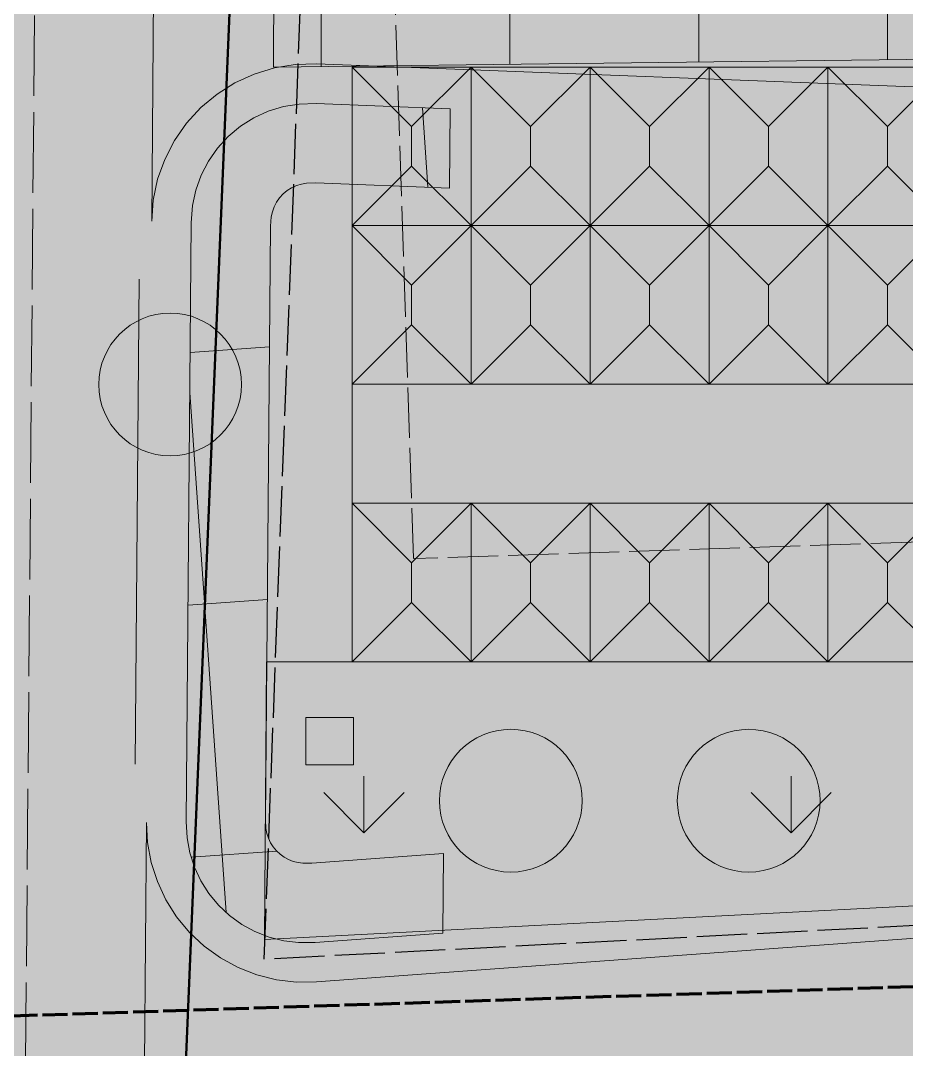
# Model space of a CAD drawing. Header units: metres. Extents: x 305909 to 307171, y 9156037 to 9156671.
# Drawn here: x 306873.64 to 306895.98, y 9156197.23 to 9156223.17 of the extents above; entities that cross this region are included whole.
import ezdxf

# ---------------------------------------------------------------- set-up
doc = ezdxf.new("R2010")
doc.units = ezdxf.units.M
doc.linetypes.add('DASHED', pattern=[1.524, 1.27, -0.254])
doc.linetypes.add('DASHED2', pattern=[0.762, 0.635, -0.127])
for name, color, linetype, lineweight, true_color in [('B-BATAS_HPL_INDIKATIF', 7, 'DASHED', 25, 0x781414), ('B-BAYANGAN', 7, 'Continuous', 0, 0x76786c), ('B-DELINEASI', 7, 'DASHED2', 70, 0xc800c8), ('D-BANGUNAN_DIGANTI', 253, 'DASHED', 13, 0x828282), ('D-BOULEVARD_UMKM', 7, 'Continuous', 13, 0xf2d6a0), ('D-KIOS_UMKM', 7, 'Continuous', 13, 0xe673a6), ('D-LORONG_KIOS', 7, 'Continuous', 9, 0xf6e7c9), ('J-BADAN_KOLEKTOR', 7, 'Continuous', 13, 0x6e6e6e), ('J-MARKA_TEPI', 7, 'Continuous', 13, 0xffffff), ('J-PERKERASAN_JALAN', 7, 'Continuous', 9, 0x989896), ('J-SUMBU_KOLEKTOR', 7, 'DASHED', 18, 0xffffff), ('P-KORIDOR_STASIUN', 7, 'Continuous', 50, 0x148c3c), ('P-TROTOAR_AYANI', 7, 'Continuous', 9, 0xd6c8b2), ('S-ZONA_ANTREAN', 7, 'Continuous', 13, 0xeb7878), ('U-HIDRAN', 7, 'Continuous', 18, 0xdc1e1e), ('V-JALUR_HIJAU_AYANI', 7, 'Continuous', 0, 0x96cd78), ('V-POHON_PENEDUH', 7, 'Continuous', 13, 0x288232), ('V-RTH_PENYANGGA', 7, 'Continuous', 9, 0x70be73), ('Z-K', 7, 'Continuous', 0, 0xf7dede), ('Z-K-BK', 7, 'Continuous', 0, 0xf8e1ec), ('Z-K-PI', 7, 'Continuous', 0, 0xf0cdc8), ('Z-K-UMKM', 7, 'Continuous', 0, 0xfaead6)]:
    doc.layers.add(name, color=color, linetype=linetype, lineweight=lineweight, true_color=true_color)

# ---------------------------------------------------------------- blocks, each defined once
blk = doc.blocks.new('POHON')
at = {"true_color": 0x3e843e}
h = blk.add_hatch(color=97, dxfattribs=at)
h.dxf.hatch_style = 1
edge = h.paths.add_edge_path()
edge.add_arc((0, 0.78), 0.32, 0, 360)
at = {"true_color": 0x347638}
h = blk.add_hatch(color=97, dxfattribs=at)
h.dxf.hatch_style = 1
edge = h.paths.add_edge_path()
edge.add_arc((0, 0), 1, 0, 360)
at = {"true_color": 0x3e843e}
h = blk.add_hatch(color=97, dxfattribs=at)
h.dxf.hatch_style = 1
edge = h.paths.add_edge_path()
edge.add_arc((-0.552, 0.552), 0.32, 0, 360)
h = blk.add_hatch(color=97, dxfattribs=at)
h.dxf.hatch_style = 1
edge = h.paths.add_edge_path()
edge.add_arc((0.552, 0.552), 0.32, 0, 360)
at = {"true_color": 0x62a556}
h = blk.add_hatch(color=85, dxfattribs=at)
h.dxf.hatch_style = 1
edge = h.paths.add_edge_path()
edge.add_arc((-0.2, 0.22), 0.55, 0, 360)
at = {"true_color": 0x697060}
h = blk.add_hatch(color=251, dxfattribs=at)
h.dxf.hatch_style = 1
edge = h.paths.add_edge_path()
edge.add_arc((0.38, -0.38), 1, 0, 360)
at = {"true_color": 0x3e843e}
h = blk.add_hatch(color=97, dxfattribs=at)
h.dxf.hatch_style = 1
edge = h.paths.add_edge_path()
edge.add_arc((-0.78, 0), 0.32, 0, 360)
h = blk.add_hatch(color=97, dxfattribs=at)
h.dxf.hatch_style = 1
edge = h.paths.add_edge_path()
edge.add_arc((0.78, 0), 0.32, 0, 360)
h = blk.add_hatch(color=97, dxfattribs=at)
h.dxf.hatch_style = 1
edge = h.paths.add_edge_path()
edge.add_arc((-0.552, -0.552), 0.32, 0, 360)
h = blk.add_hatch(color=97, dxfattribs=at)
h.dxf.hatch_style = 1
edge = h.paths.add_edge_path()
edge.add_arc((0.552, -0.552), 0.32, 0, 360)
h = blk.add_hatch(color=97, dxfattribs=at)
h.dxf.hatch_style = 1
edge = h.paths.add_edge_path()
edge.add_arc((0, -0.78), 0.32, 0, 360)
at = {"color": 99, "lineweight": 9, "true_color": 0x235528}
blk.add_circle((0, 0), 1, dxfattribs=at)
blk = doc.blocks.new('HIDRAN')
h = blk.add_hatch(color=1)
h.dxf.hatch_style = 1
h.paths.add_polyline_path([(-0.6, -0.6), (0.6, -0.6), (0.6, 0.6), (-0.6, 0.6)])
at = {"color": 7}
blk.add_lwpolyline([(-0.6, -0.6), (0.6, -0.6), (0.6, 0.6), (-0.6, 0.6)], close=True, dxfattribs=at)

msp = doc.modelspace()

# ---------------------------------------------------------------- hatches: boundary and pattern name
at = {"layer": 'B-BAYANGAN', "true_color": 0x76786c}
h = msp.add_hatch(color=8, dxfattribs=at)
h.dxf.hatch_style = 1
h.paths.add_polyline_path([(306885.6, 9156217.4), (306885.6, 9156221.4), (306882.6, 9156221.4), (306882.6, 9156217.4), (306885.6, 9156217.4)])
h = msp.add_hatch(color=8, dxfattribs=at)
h.dxf.hatch_style = 1
h.paths.add_polyline_path([(306888.6, 9156217.4), (306888.6, 9156221.4), (306885.6, 9156221.4), (306885.6, 9156217.4), (306888.6, 9156217.4)])
h = msp.add_hatch(color=8, dxfattribs=at)
h.dxf.hatch_style = 1
h.paths.add_polyline_path([(306891.6, 9156217.4), (306891.6, 9156221.4), (306888.6, 9156221.4), (306888.6, 9156217.4), (306891.6, 9156217.4)])
h = msp.add_hatch(color=8, dxfattribs=at)
h.dxf.hatch_style = 1
h.paths.add_polyline_path([(306894.6, 9156217.4), (306894.6, 9156221.4), (306891.6, 9156221.4), (306891.6, 9156217.4), (306894.6, 9156217.4)])
h = msp.add_hatch(color=8, dxfattribs=at)
h.dxf.hatch_style = 1
h.paths.add_polyline_path([(306897.6, 9156217.4), (306897.6, 9156221.4), (306894.6, 9156221.4), (306894.6, 9156217.4), (306897.6, 9156217.4)])
h = msp.add_hatch(color=8, dxfattribs=at)
h.dxf.hatch_style = 1
h.paths.add_polyline_path([(306885.6, 9156213.4), (306885.6, 9156217.4), (306882.6, 9156217.4), (306882.6, 9156213.4), (306885.6, 9156213.4)])
h = msp.add_hatch(color=8, dxfattribs=at)
h.dxf.hatch_style = 1
h.paths.add_polyline_path([(306888.6, 9156213.4), (306888.6, 9156217.4), (306885.6, 9156217.4), (306885.6, 9156213.4), (306888.6, 9156213.4)])
h = msp.add_hatch(color=8, dxfattribs=at)
h.dxf.hatch_style = 1
h.paths.add_polyline_path([(306891.6, 9156213.4), (306891.6, 9156217.4), (306888.6, 9156217.4), (306888.6, 9156213.4), (306891.6, 9156213.4)])
h = msp.add_hatch(color=8, dxfattribs=at)
h.dxf.hatch_style = 1
h.paths.add_polyline_path([(306894.6, 9156213.4), (306894.6, 9156217.4), (306891.6, 9156217.4), (306891.6, 9156213.4), (306894.6, 9156213.4)])
h = msp.add_hatch(color=8, dxfattribs=at)
h.dxf.hatch_style = 1
h.paths.add_polyline_path([(306897.6, 9156213.4), (306897.6, 9156217.4), (306894.6, 9156217.4), (306894.6, 9156213.4), (306897.6, 9156213.4)])
h = msp.add_hatch(color=8, dxfattribs=at)
h.dxf.hatch_style = 1
h.paths.add_polyline_path([(306885.6, 9156206.4), (306885.6, 9156210.4), (306882.6, 9156210.4), (306882.6, 9156206.4), (306885.6, 9156206.4)])
h = msp.add_hatch(color=8, dxfattribs=at)
h.dxf.hatch_style = 1
h.paths.add_polyline_path([(306888.6, 9156206.4), (306888.6, 9156210.4), (306885.6, 9156210.4), (306885.6, 9156206.4), (306888.6, 9156206.4)])
h = msp.add_hatch(color=8, dxfattribs=at)
h.dxf.hatch_style = 1
h.paths.add_polyline_path([(306891.6, 9156206.4), (306891.6, 9156210.4), (306888.6, 9156210.4), (306888.6, 9156206.4), (306891.6, 9156206.4)])
h = msp.add_hatch(color=8, dxfattribs=at)
h.dxf.hatch_style = 1
h.paths.add_polyline_path([(306894.6, 9156206.4), (306894.6, 9156210.4), (306891.6, 9156210.4), (306891.6, 9156206.4), (306894.6, 9156206.4)])
h = msp.add_hatch(color=8, dxfattribs=at)
h.dxf.hatch_style = 1
h.paths.add_polyline_path([(306897.6, 9156206.4), (306897.6, 9156210.4), (306894.6, 9156210.4), (306894.6, 9156206.4), (306897.6, 9156206.4)])
at = {"layer": 'D-BOULEVARD_UMKM', "true_color": 0xf0deba}
h = msp.add_hatch(color=254, dxfattribs=at)
h.dxf.hatch_style = 1
h.paths.add_polyline_path([(306880.012, 9156222), (306930, 9156222.6), (306930, 9156230.4), (306894.4, 9156230.6), (306880.046, 9156230.6), (306880.012, 9156222)])
at = {"layer": 'D-BOULEVARD_UMKM', "true_color": 0xd6c096}
h = msp.add_hatch(dxfattribs=at)
h.set_pattern_fill('NET', color=31, scale=1.5)
h.paths.add_polyline_path([(306880.012, 9156222), (306930, 9156222.6), (306930, 9156230.4), (306894.4, 9156230.6), (306880.046, 9156230.6), (306880.012, 9156222)])
at = {"layer": 'D-KIOS_UMKM', "true_color": 0xf773a9}
h = msp.add_hatch(color=241, dxfattribs=at)
h.dxf.hatch_style = 1
h.paths.add_polyline_path([(306882, 9156222), (306883.5, 9156220.5), (306883.5, 9156219.5), (306882, 9156218), (306882, 9156222)])
h = msp.add_hatch(color=241, dxfattribs=at)
h.dxf.hatch_style = 1
h.paths.add_polyline_path([(306885, 9156222), (306883.5, 9156220.5), (306882, 9156222), (306885, 9156222)])
at = {"layer": 'D-KIOS_UMKM', "true_color": 0xc45c86}
h = msp.add_hatch(color=243, dxfattribs=at)
h.dxf.hatch_style = 1
h.paths.add_polyline_path([(306885, 9156218), (306883.5, 9156219.5), (306883.5, 9156220.5), (306885, 9156222), (306885, 9156218)])
at = {"layer": 'D-KIOS_UMKM', "true_color": 0xf773a9}
h = msp.add_hatch(color=241, dxfattribs=at)
h.dxf.hatch_style = 1
h.paths.add_polyline_path([(306885, 9156222), (306886.5, 9156220.5), (306886.5, 9156219.5), (306885, 9156218), (306885, 9156222)])
h = msp.add_hatch(color=241, dxfattribs=at)
h.dxf.hatch_style = 1
h.paths.add_polyline_path([(306888, 9156222), (306886.5, 9156220.5), (306885, 9156222), (306888, 9156222)])
at = {"layer": 'D-KIOS_UMKM', "true_color": 0xc45c86}
h = msp.add_hatch(color=243, dxfattribs=at)
h.dxf.hatch_style = 1
h.paths.add_polyline_path([(306888, 9156218), (306886.5, 9156219.5), (306886.5, 9156220.5), (306888, 9156222), (306888, 9156218)])
at = {"layer": 'D-KIOS_UMKM', "true_color": 0xf773a9}
h = msp.add_hatch(color=241, dxfattribs=at)
h.dxf.hatch_style = 1
h.paths.add_polyline_path([(306888, 9156222), (306889.5, 9156220.5), (306889.5, 9156219.5), (306888, 9156218), (306888, 9156222)])
h = msp.add_hatch(color=241, dxfattribs=at)
h.dxf.hatch_style = 1
h.paths.add_polyline_path([(306891, 9156222), (306889.5, 9156220.5), (306888, 9156222), (306891, 9156222)])
at = {"layer": 'D-KIOS_UMKM', "true_color": 0xc45c86}
h = msp.add_hatch(color=243, dxfattribs=at)
h.dxf.hatch_style = 1
h.paths.add_polyline_path([(306891, 9156218), (306889.5, 9156219.5), (306889.5, 9156220.5), (306891, 9156222), (306891, 9156218)])
at = {"layer": 'D-KIOS_UMKM', "true_color": 0xf773a9}
h = msp.add_hatch(color=241, dxfattribs=at)
h.dxf.hatch_style = 1
h.paths.add_polyline_path([(306891, 9156222), (306892.5, 9156220.5), (306892.5, 9156219.5), (306891, 9156218), (306891, 9156222)])
h = msp.add_hatch(color=241, dxfattribs=at)
h.dxf.hatch_style = 1
h.paths.add_polyline_path([(306894, 9156222), (306892.5, 9156220.5), (306891, 9156222), (306894, 9156222)])
at = {"layer": 'D-KIOS_UMKM', "true_color": 0xc45c86}
h = msp.add_hatch(color=243, dxfattribs=at)
h.dxf.hatch_style = 1
h.paths.add_polyline_path([(306894, 9156218), (306892.5, 9156219.5), (306892.5, 9156220.5), (306894, 9156222), (306894, 9156218)])
at = {"layer": 'D-KIOS_UMKM', "true_color": 0xf773a9}
h = msp.add_hatch(color=241, dxfattribs=at)
h.dxf.hatch_style = 1
h.paths.add_polyline_path([(306894, 9156222), (306895.5, 9156220.5), (306895.5, 9156219.5), (306894, 9156218), (306894, 9156222)])
h = msp.add_hatch(color=241, dxfattribs=at)
h.dxf.hatch_style = 1
h.paths.add_polyline_path([(306897, 9156222), (306895.5, 9156220.5), (306894, 9156222), (306897, 9156222)])
at = {"layer": 'D-KIOS_UMKM', "true_color": 0xc45c86}
h = msp.add_hatch(color=243, dxfattribs=at)
h.dxf.hatch_style = 1
h.paths.add_polyline_path([(306897, 9156218), (306895.5, 9156219.5), (306895.5, 9156220.5), (306897, 9156222), (306897, 9156218)])
h = msp.add_hatch(color=243, dxfattribs=at)
h.dxf.hatch_style = 1
h.paths.add_polyline_path([(306883.5, 9156219.5), (306885, 9156218), (306882, 9156218), (306883.5, 9156219.5)])
h = msp.add_hatch(color=243, dxfattribs=at)
h.dxf.hatch_style = 1
h.paths.add_polyline_path([(306886.5, 9156219.5), (306888, 9156218), (306885, 9156218), (306886.5, 9156219.5)])
h = msp.add_hatch(color=243, dxfattribs=at)
h.dxf.hatch_style = 1
h.paths.add_polyline_path([(306889.5, 9156219.5), (306891, 9156218), (306888, 9156218), (306889.5, 9156219.5)])
h = msp.add_hatch(color=243, dxfattribs=at)
h.dxf.hatch_style = 1
h.paths.add_polyline_path([(306892.5, 9156219.5), (306894, 9156218), (306891, 9156218), (306892.5, 9156219.5)])
h = msp.add_hatch(color=243, dxfattribs=at)
h.dxf.hatch_style = 1
h.paths.add_polyline_path([(306895.5, 9156219.5), (306897, 9156218), (306894, 9156218), (306895.5, 9156219.5)])
at = {"layer": 'D-KIOS_UMKM', "true_color": 0xf773a9}
h = msp.add_hatch(color=241, dxfattribs=at)
h.dxf.hatch_style = 1
h.paths.add_polyline_path([(306882, 9156218), (306883.5, 9156216.5), (306883.5, 9156215.5), (306882, 9156214), (306882, 9156218)])
h = msp.add_hatch(color=241, dxfattribs=at)
h.dxf.hatch_style = 1
h.paths.add_polyline_path([(306885, 9156218), (306883.5, 9156216.5), (306882, 9156218), (306885, 9156218)])
at = {"layer": 'D-KIOS_UMKM', "true_color": 0xc45c86}
h = msp.add_hatch(color=243, dxfattribs=at)
h.dxf.hatch_style = 1
h.paths.add_polyline_path([(306885, 9156214), (306883.5, 9156215.5), (306883.5, 9156216.5), (306885, 9156218), (306885, 9156214)])
at = {"layer": 'D-KIOS_UMKM', "true_color": 0xf773a9}
h = msp.add_hatch(color=241, dxfattribs=at)
h.dxf.hatch_style = 1
h.paths.add_polyline_path([(306885, 9156218), (306886.5, 9156216.5), (306886.5, 9156215.5), (306885, 9156214), (306885, 9156218)])
h = msp.add_hatch(color=241, dxfattribs=at)
h.dxf.hatch_style = 1
h.paths.add_polyline_path([(306888, 9156218), (306886.5, 9156216.5), (306885, 9156218), (306888, 9156218)])
at = {"layer": 'D-KIOS_UMKM', "true_color": 0xc45c86}
h = msp.add_hatch(color=243, dxfattribs=at)
h.dxf.hatch_style = 1
h.paths.add_polyline_path([(306888, 9156214), (306886.5, 9156215.5), (306886.5, 9156216.5), (306888, 9156218), (306888, 9156214)])
at = {"layer": 'D-KIOS_UMKM', "true_color": 0xf773a9}
h = msp.add_hatch(color=241, dxfattribs=at)
h.dxf.hatch_style = 1
h.paths.add_polyline_path([(306888, 9156218), (306889.5, 9156216.5), (306889.5, 9156215.5), (306888, 9156214), (306888, 9156218)])
h = msp.add_hatch(color=241, dxfattribs=at)
h.dxf.hatch_style = 1
h.paths.add_polyline_path([(306891, 9156218), (306889.5, 9156216.5), (306888, 9156218), (306891, 9156218)])
at = {"layer": 'D-KIOS_UMKM', "true_color": 0xc45c86}
h = msp.add_hatch(color=243, dxfattribs=at)
h.dxf.hatch_style = 1
h.paths.add_polyline_path([(306891, 9156214), (306889.5, 9156215.5), (306889.5, 9156216.5), (306891, 9156218), (306891, 9156214)])
at = {"layer": 'D-KIOS_UMKM', "true_color": 0xf773a9}
h = msp.add_hatch(color=241, dxfattribs=at)
h.dxf.hatch_style = 1
h.paths.add_polyline_path([(306891, 9156218), (306892.5, 9156216.5), (306892.5, 9156215.5), (306891, 9156214), (306891, 9156218)])
h = msp.add_hatch(color=241, dxfattribs=at)
h.dxf.hatch_style = 1
h.paths.add_polyline_path([(306894, 9156218), (306892.5, 9156216.5), (306891, 9156218), (306894, 9156218)])
at = {"layer": 'D-KIOS_UMKM', "true_color": 0xc45c86}
h = msp.add_hatch(color=243, dxfattribs=at)
h.dxf.hatch_style = 1
h.paths.add_polyline_path([(306894, 9156214), (306892.5, 9156215.5), (306892.5, 9156216.5), (306894, 9156218), (306894, 9156214)])
at = {"layer": 'D-KIOS_UMKM', "true_color": 0xf773a9}
h = msp.add_hatch(color=241, dxfattribs=at)
h.dxf.hatch_style = 1
h.paths.add_polyline_path([(306894, 9156218), (306895.5, 9156216.5), (306895.5, 9156215.5), (306894, 9156214), (306894, 9156218)])
h = msp.add_hatch(color=241, dxfattribs=at)
h.dxf.hatch_style = 1
h.paths.add_polyline_path([(306897, 9156218), (306895.5, 9156216.5), (306894, 9156218), (306897, 9156218)])
at = {"layer": 'D-KIOS_UMKM', "true_color": 0xc45c86}
h = msp.add_hatch(color=243, dxfattribs=at)
h.dxf.hatch_style = 1
h.paths.add_polyline_path([(306897, 9156214), (306895.5, 9156215.5), (306895.5, 9156216.5), (306897, 9156218), (306897, 9156214)])
h = msp.add_hatch(color=243, dxfattribs=at)
h.dxf.hatch_style = 1
h.paths.add_polyline_path([(306883.5, 9156215.5), (306885, 9156214), (306882, 9156214), (306883.5, 9156215.5)])
h = msp.add_hatch(color=243, dxfattribs=at)
h.dxf.hatch_style = 1
h.paths.add_polyline_path([(306886.5, 9156215.5), (306888, 9156214), (306885, 9156214), (306886.5, 9156215.5)])
h = msp.add_hatch(color=243, dxfattribs=at)
h.dxf.hatch_style = 1
h.paths.add_polyline_path([(306889.5, 9156215.5), (306891, 9156214), (306888, 9156214), (306889.5, 9156215.5)])
h = msp.add_hatch(color=243, dxfattribs=at)
h.dxf.hatch_style = 1
h.paths.add_polyline_path([(306892.5, 9156215.5), (306894, 9156214), (306891, 9156214), (306892.5, 9156215.5)])
h = msp.add_hatch(color=243, dxfattribs=at)
h.dxf.hatch_style = 1
h.paths.add_polyline_path([(306895.5, 9156215.5), (306897, 9156214), (306894, 9156214), (306895.5, 9156215.5)])
at = {"layer": 'D-KIOS_UMKM', "true_color": 0xf773a9}
h = msp.add_hatch(color=241, dxfattribs=at)
h.dxf.hatch_style = 1
h.paths.add_polyline_path([(306882, 9156211), (306883.5, 9156209.5), (306883.5, 9156208.5), (306882, 9156207), (306882, 9156211)])
h = msp.add_hatch(color=241, dxfattribs=at)
h.dxf.hatch_style = 1
h.paths.add_polyline_path([(306885, 9156211), (306883.5, 9156209.5), (306882, 9156211), (306885, 9156211)])
at = {"layer": 'D-KIOS_UMKM', "true_color": 0xc45c86}
h = msp.add_hatch(color=243, dxfattribs=at)
h.dxf.hatch_style = 1
h.paths.add_polyline_path([(306885, 9156207), (306883.5, 9156208.5), (306883.5, 9156209.5), (306885, 9156211), (306885, 9156207)])
at = {"layer": 'D-KIOS_UMKM', "true_color": 0xf773a9}
h = msp.add_hatch(color=241, dxfattribs=at)
h.dxf.hatch_style = 1
h.paths.add_polyline_path([(306885, 9156211), (306886.5, 9156209.5), (306886.5, 9156208.5), (306885, 9156207), (306885, 9156211)])
h = msp.add_hatch(color=241, dxfattribs=at)
h.dxf.hatch_style = 1
h.paths.add_polyline_path([(306888, 9156211), (306886.5, 9156209.5), (306885, 9156211), (306888, 9156211)])
at = {"layer": 'D-KIOS_UMKM', "true_color": 0xc45c86}
h = msp.add_hatch(color=243, dxfattribs=at)
h.dxf.hatch_style = 1
h.paths.add_polyline_path([(306888, 9156207), (306886.5, 9156208.5), (306886.5, 9156209.5), (306888, 9156211), (306888, 9156207)])
at = {"layer": 'D-KIOS_UMKM', "true_color": 0xf773a9}
h = msp.add_hatch(color=241, dxfattribs=at)
h.dxf.hatch_style = 1
h.paths.add_polyline_path([(306888, 9156211), (306889.5, 9156209.5), (306889.5, 9156208.5), (306888, 9156207), (306888, 9156211)])
h = msp.add_hatch(color=241, dxfattribs=at)
h.dxf.hatch_style = 1
h.paths.add_polyline_path([(306891, 9156211), (306889.5, 9156209.5), (306888, 9156211), (306891, 9156211)])
at = {"layer": 'D-KIOS_UMKM', "true_color": 0xc45c86}
h = msp.add_hatch(color=243, dxfattribs=at)
h.dxf.hatch_style = 1
h.paths.add_polyline_path([(306891, 9156207), (306889.5, 9156208.5), (306889.5, 9156209.5), (306891, 9156211), (306891, 9156207)])
at = {"layer": 'D-KIOS_UMKM', "true_color": 0xf773a9}
h = msp.add_hatch(color=241, dxfattribs=at)
h.dxf.hatch_style = 1
h.paths.add_polyline_path([(306891, 9156211), (306892.5, 9156209.5), (306892.5, 9156208.5), (306891, 9156207), (306891, 9156211)])
h = msp.add_hatch(color=241, dxfattribs=at)
h.dxf.hatch_style = 1
h.paths.add_polyline_path([(306894, 9156211), (306892.5, 9156209.5), (306891, 9156211), (306894, 9156211)])
at = {"layer": 'D-KIOS_UMKM', "true_color": 0xc45c86}
h = msp.add_hatch(color=243, dxfattribs=at)
h.dxf.hatch_style = 1
h.paths.add_polyline_path([(306894, 9156207), (306892.5, 9156208.5), (306892.5, 9156209.5), (306894, 9156211), (306894, 9156207)])
at = {"layer": 'D-KIOS_UMKM', "true_color": 0xf773a9}
h = msp.add_hatch(color=241, dxfattribs=at)
h.dxf.hatch_style = 1
h.paths.add_polyline_path([(306894, 9156211), (306895.5, 9156209.5), (306895.5, 9156208.5), (306894, 9156207), (306894, 9156211)])
h = msp.add_hatch(color=241, dxfattribs=at)
h.dxf.hatch_style = 1
h.paths.add_polyline_path([(306897, 9156211), (306895.5, 9156209.5), (306894, 9156211), (306897, 9156211)])
at = {"layer": 'D-KIOS_UMKM', "true_color": 0xc45c86}
h = msp.add_hatch(color=243, dxfattribs=at)
h.dxf.hatch_style = 1
h.paths.add_polyline_path([(306897, 9156207), (306895.5, 9156208.5), (306895.5, 9156209.5), (306897, 9156211), (306897, 9156207)])
h = msp.add_hatch(color=243, dxfattribs=at)
h.dxf.hatch_style = 1
h.paths.add_polyline_path([(306883.5, 9156208.5), (306885, 9156207), (306882, 9156207), (306883.5, 9156208.5)])
h = msp.add_hatch(color=243, dxfattribs=at)
h.dxf.hatch_style = 1
h.paths.add_polyline_path([(306886.5, 9156208.5), (306888, 9156207), (306885, 9156207), (306886.5, 9156208.5)])
h = msp.add_hatch(color=243, dxfattribs=at)
h.dxf.hatch_style = 1
h.paths.add_polyline_path([(306889.5, 9156208.5), (306891, 9156207), (306888, 9156207), (306889.5, 9156208.5)])
h = msp.add_hatch(color=243, dxfattribs=at)
h.dxf.hatch_style = 1
h.paths.add_polyline_path([(306892.5, 9156208.5), (306894, 9156207), (306891, 9156207), (306892.5, 9156208.5)])
h = msp.add_hatch(color=243, dxfattribs=at)
h.dxf.hatch_style = 1
h.paths.add_polyline_path([(306895.5, 9156208.5), (306897, 9156207), (306894, 9156207), (306895.5, 9156208.5)])
at = {"layer": 'D-LORONG_KIOS', "true_color": 0xf0e4cd}
h = msp.add_hatch(color=254, dxfattribs=at)
h.dxf.hatch_style = 1
h.paths.add_polyline_path([(306930, 9156211), (306930, 9156214), (306882, 9156214), (306882, 9156211), (306930, 9156211)])
at = {"layer": 'J-BADAN_KOLEKTOR', "true_color": 0x54565a}
h = msp.add_hatch(color=251, dxfattribs=at)
h.dxf.hatch_style = 1
h.paths.add_polyline_path([(306889.931, 9156640), (306895.936, 9156640), (306895.475, 9156629.11), (306895.474, 9156629.085), (306895.474, 9156629.061), (306893.315, 9156557.748), (306893.149, 9156552.271), (306893.014, 9156547.717), (306892.993, 9156546.713), (306891.335, 9156465.673), (306891.237, 9156460.847), (306891.218, 9156460.566), (306890.645, 9156455.57), (306884.99, 9156406.251), (306884.352, 9156400.688), (306883.988, 9156395.099), (306877.628, 9156297.463), (306877.621, 9156297.351), (306877.62, 9156297.238), (306877.496, 9156282.777), (306877.038, 9156229.12), (306876.993, 9156223.827), (306876.944, 9156218.116), (306876.813, 9156202.951), (306876.76, 9156196.862), (306876.753, 9156196.674), (306876.43, 9156192.144), (306875.837, 9156183.84), (306875.836, 9156183.815), (306875.834, 9156183.79), (306874.011, 9156152.681), (306874.01, 9156152.675), (306874.01, 9156152.669), (306873.9, 9156150.695), (306873.792, 9156148.75), (306873.788, 9156148.669), (306873.786, 9156148.588), (306873.743, 9156145.719), (306873.719, 9156144.136), (306873.718, 9156144.098), (306873.716, 9156144.044), (306873.716, 9156144.024), (306873.714, 9156143.986), (306873.657, 9156142.889), (306873.495, 9156139.805), (306873.492, 9156139.752), (306873.491, 9156139.7), (306873.213, 9156129.068), (306873.057, 9156123.08), (306872.863, 9156115.623), (306872.83, 9156115.253), (306872.163, 9156110.834), (306864.194, 9156058.08), (306864.167, 9156057.904), (306864.156, 9156057.726), (306863.079, 9156040), (306857.068, 9156040), (306857.115, 9156040.772), (306857.836, 9156052.639), (306858.186, 9156058.401), (306858.215, 9156058.667), (306858.909, 9156063.262), (306864.38, 9156099.484), (306866.833, 9156115.72), (306866.87, 9156115.965), (306866.876, 9156116.213), (306866.922, 9156117.98), (306867.495, 9156139.935), (306867.495, 9156139.962), (306867.497, 9156140.001), (306867.498, 9156140.014), (306867.499, 9156140.041), (306867.717, 9156144.189), (306867.72, 9156144.264), (306867.722, 9156144.338), (306867.781, 9156148.295), (306867.789, 9156148.8), (306867.79, 9156148.84), (306867.793, 9156148.916), (306867.793, 9156148.921), (306867.795, 9156148.961), (306867.862, 9156150.175), (306868.019, 9156153.006), (306869.543, 9156179.003), (306869.847, 9156184.185), (306869.849, 9156184.223), (306870.257, 9156189.937), (306870.599, 9156194.727), (306870.753, 9156196.882), (306870.761, 9156197.007), (306870.763, 9156197.132), (306870.863, 9156208.724), (306870.993, 9156223.879), (306870.993, 9156223.879), (306871.576, 9156292.11), (306871.622, 9156297.487), (306871.628, 9156297.656), (306871.981, 9156303.077), (306872.914, 9156317.396), (306878.368, 9156401.127), (306878.372, 9156401.176), (306878.38, 9156401.273), (306878.385, 9156401.322), (306880.543, 9156420.136), (306884.601, 9156455.528), (306885.241, 9156461.11), (306885.363, 9156467.081), (306887.015, 9156547.847), (306887.016, 9156547.874), (306887.152, 9156552.449), (306887.152, 9156552.45), (306889.305, 9156623.574), (306889.305, 9156623.574), (306889.478, 9156629.285), (306889.479, 9156629.321), (306889.699, 9156634.526), (306889.931, 9156640)])
at = {"layer": 'J-MARKA_TEPI', "true_color": 0xffffff}
h = msp.add_hatch(color=7, dxfattribs=at)
h.dxf.hatch_style = 1
h.paths.add_polyline_path([(306875.46, 9156217.8), (306874.76, 9156219.4), (306875.21, 9156219.4), (306875.21, 9156222.2), (306875.71, 9156222.2), (306875.71, 9156219.4), (306876.16, 9156219.4)])
at = {"layer": 'J-PERKERASAN_JALAN', "true_color": 0x989896}
h = msp.add_hatch(color=252, dxfattribs=at)
h.dxf.hatch_style = 1
h.paths.add_polyline_path([(306891.357, 9156465.171), (306891.441, 9156464.675), (306891.587, 9156464.194), (306891.791, 9156463.735), (306892.052, 9156463.305), (306892.365, 9156462.912), (306892.724, 9156462.56), (306893.125, 9156462.257), (306893.561, 9156462.006), (306894.025, 9156461.812), (306894.509, 9156461.677), (306895.006, 9156461.605), (306967.188, 9156455.661), (306967.204, 9156455.66), (306967.245, 9156455.656), (306982.13, 9156454.075), (306982.13, 9156451.561), (306972.509, 9156452.583), (306971.982, 9156452.604), (306971.456, 9156452.555), (306970.941, 9156452.438), (306970.446, 9156452.253), (306969.98, 9156452.005), (306969.551, 9156451.698), (306969.165, 9156451.337), (306968.831, 9156450.929), (306968.553, 9156450.48), (306968.337, 9156449.998), (306968.186, 9156449.492), (306968.103, 9156448.971), (306963.022, 9156393.624), (306959.985, 9156362.593), (306959.969, 9156362.05), (306960.027, 9156361.511), (306960.157, 9156360.984), (306960.357, 9156360.48), (306960.623, 9156360.007), (306960.951, 9156359.575), (306961.334, 9156359.191), (306961.766, 9156358.863), (306962.238, 9156358.596), (306962.743, 9156358.395), (306963.269, 9156358.264), (306963.809, 9156358.206), (306982.13, 9156357.483), (306982.13, 9156354.48), (306963.376, 9156355.221), (306962.852, 9156355.207), (306962.334, 9156355.125), (306961.832, 9156354.976), (306961.353, 9156354.763), (306960.907, 9156354.489), (306960.5, 9156354.158), (306960.139, 9156353.778), (306959.832, 9156353.353), (306959.583, 9156352.892), (306959.396, 9156352.403), (306959.274, 9156351.893), (306959.221, 9156351.371), (306957.692, 9156309.888), (306957.693, 9156309.572), (306959.72, 9156261.682), (306959.722, 9156261.579), (306959.711, 9156261.4), (306959.686, 9156261.249), (306959.646, 9156261.101), (306959.59, 9156260.957), (306959.521, 9156260.821), (306959.423, 9156260.67), (306959.361, 9156260.588), (306958.764, 9156259.844), (306958.704, 9156259.772), (306958.589, 9156259.654), (306958.482, 9156259.563), (306958.367, 9156259.482), (306958.224, 9156259.4), (306958.139, 9156259.359), (306957.214, 9156258.942), (306957.123, 9156258.903), (306956.96, 9156258.848), (306956.816, 9156258.815), (306956.645, 9156258.793), (306956.547, 9156258.788), (306936.769, 9156258.192), (306936.241, 9156258.141), (306935.724, 9156258.021), (306935.228, 9156257.833), (306934.762, 9156257.581), (306934.332, 9156257.27), (306933.948, 9156256.904), (306933.615, 9156256.491), (306933.34, 9156256.038), (306933.127, 9156255.552), (306932.98, 9156255.042), (306932.902, 9156254.517), (306932.895, 9156253.987), (306935.223, 9156209.039), (306935.28, 9156208.538), (306935.401, 9156208.048), (306935.582, 9156207.577), (306935.821, 9156207.133), (306936.114, 9156206.722), (306936.456, 9156206.352), (306936.843, 9156206.027), (306937.267, 9156205.754), (306937.722, 9156205.536), (306938.2, 9156205.378), (306938.696, 9156205.28), (306939.199, 9156205.246), (306939.702, 9156205.276), (306954.991, 9156207.144), (306955.014, 9156207.147), (306967.829, 9156208.52), (306967.926, 9156208.532), (306974.742, 9156209.432), (306974.807, 9156209.439), (306974.84, 9156209.443), (306974.905, 9156209.448), (306981.977, 9156209.916), (306982.02, 9156209.918), (306982.042, 9156209.919), (306982.086, 9156209.92), (306982.13, 9156209.921), (306982.13, 9156206.918), (306982.077, 9156206.916), (306975.249, 9156206.464), (306974.99, 9156206.438), (306968.264, 9156205.551), (306968.247, 9156205.548), (306968.198, 9156205.543), (306955.384, 9156204.17), (306955.325, 9156204.163), (306934.269, 9156201.589), (306934.186, 9156201.578), (306908.978, 9156197.961), (306908.909, 9156197.952), (306908.874, 9156197.948), (306908.805, 9156197.942), (306880.128, 9156195.848), (306879.615, 9156195.777), (306879.115, 9156195.64), (306878.637, 9156195.44), (306878.189, 9156195.179), (306877.778, 9156194.863), (306877.412, 9156194.496), (306877.096, 9156194.084), (306876.836, 9156193.636), (306876.636, 9156193.157), (306876.5, 9156192.657), (306876.43, 9156192.144), (306876.753, 9156196.674), (306876.76, 9156196.862), (306876.813, 9156202.951), (306876.841, 9156202.444), (306876.933, 9156201.944), (306877.087, 9156201.461), (306877.302, 9156201), (306877.573, 9156200.57), (306877.897, 9156200.179), (306878.268, 9156199.831), (306878.679, 9156199.534), (306879.125, 9156199.29), (306879.599, 9156199.106), (306880.092, 9156198.983), (306880.596, 9156198.923), (306881.104, 9156198.928), (306908.43, 9156200.923), (306908.707, 9156200.952), (306928.846, 9156203.843), (306929.371, 9156203.955), (306929.878, 9156204.136), (306930.355, 9156204.384), (306930.795, 9156204.694), (306931.189, 9156205.059), (306931.53, 9156205.475), (306931.813, 9156205.932), (306932.032, 9156206.423), (306932.183, 9156206.94), (306932.264, 9156207.471), (306932.272, 9156208.009), (306929.733, 9156257.037), (306929.73, 9156257.14), (306929.739, 9156257.319), (306929.763, 9156257.471), (306929.802, 9156257.619), (306929.855, 9156257.763), (306929.924, 9156257.901), (306930.02, 9156258.052), (306930.081, 9156258.134), (306931.555, 9156260.007), (306931.619, 9156260.084), (306931.74, 9156260.21), (306931.854, 9156260.307), (306931.977, 9156260.392), (306932.108, 9156260.464), (306932.246, 9156260.523), (306932.412, 9156260.575), (306932.509, 9156260.598), (306934.976, 9156261.109), (306935.061, 9156261.125), (306935.234, 9156261.145), (306935.321, 9156261.15), (306952.665, 9156261.672), (306953.19, 9156261.723), (306953.704, 9156261.842), (306954.197, 9156262.027), (306954.662, 9156262.276), (306955.09, 9156262.584), (306955.474, 9156262.946), (306955.807, 9156263.355), (306956.083, 9156263.804), (306956.298, 9156264.286), (306956.447, 9156264.791), (306956.529, 9156265.312), (306956.541, 9156265.839), (306954.688, 9156309.623), (306954.686, 9156309.702), (306954.686, 9156309.741), (306954.688, 9156309.821), (306956.425, 9156356.962), (306956.428, 9156357.023), (306956.43, 9156357.053), (306956.435, 9156357.114), (306959.495, 9156388.378), (306959.511, 9156388.904), (306959.459, 9156389.427), (306959.338, 9156389.939), (306959.152, 9156390.43), (306958.902, 9156390.893), (306958.594, 9156391.319), (306958.233, 9156391.701), (306957.824, 9156392.033), (306957.376, 9156392.308), (306956.896, 9156392.521), (306956.391, 9156392.67), (306955.872, 9156392.752), (306888.338, 9156398.823), (306887.806, 9156398.835), (306887.278, 9156398.777), (306886.762, 9156398.649), (306886.268, 9156398.454), (306885.804, 9156398.196), (306885.378, 9156397.878), (306884.998, 9156397.506), (306884.671, 9156397.087), (306884.402, 9156396.629), (306884.197, 9156396.139), (306884.058, 9156395.626), (306883.988, 9156395.099), (306884.352, 9156400.688), (306884.99, 9156406.251), (306884.965, 9156405.72), (306885.01, 9156405.19), (306885.125, 9156404.672), (306885.308, 9156404.173), (306885.555, 9156403.702), (306885.862, 9156403.269), (306886.224, 9156402.88), (306886.635, 9156402.543), (306887.087, 9156402.263), (306887.571, 9156402.045), (306888.081, 9156401.894), (306888.606, 9156401.811), (306956.194, 9156395.735), (306956.717, 9156395.722), (306957.236, 9156395.778), (306957.744, 9156395.9), (306958.232, 9156396.088), (306958.691, 9156396.338), (306959.113, 9156396.646), (306959.492, 9156397.006), (306959.821, 9156397.412), (306960.093, 9156397.858), (306960.306, 9156398.336), (306960.454, 9156398.837), (306960.536, 9156399.353), (306965.118, 9156449.272), (306965.132, 9156449.798), (306965.076, 9156450.322), (306964.952, 9156450.833), (306964.762, 9156451.324), (306964.509, 9156451.786), (306964.198, 9156452.21), (306963.834, 9156452.59), (306963.423, 9156452.919), (306962.972, 9156453.191), (306962.49, 9156453.401), (306961.984, 9156453.547), (306961.463, 9156453.624), (306894.947, 9156459.101), (306894.435, 9156459.11), (306893.925, 9156459.054), (306893.427, 9156458.933), (306892.949, 9156458.749), (306892.498, 9156458.506), (306892.081, 9156458.207), (306891.707, 9156457.857), (306891.38, 9156457.462), (306891.106, 9156457.028), (306890.891, 9156456.563), (306890.736, 9156456.075), (306890.645, 9156455.57), (306891.218, 9156460.566), (306891.237, 9156460.847), (306891.335, 9156465.673), (306891.357, 9156465.171)])
h = msp.add_hatch(color=252, dxfattribs=at)
h.dxf.hatch_style = 1
h.paths.add_polyline_path([(306877.067, 9156228.607), (306877.161, 9156228.103), (306877.319, 9156227.614), (306877.538, 9156227.15), (306877.814, 9156226.718), (306878.144, 9156226.325), (306878.521, 9156225.977), (306878.94, 9156225.68), (306879.394, 9156225.44), (306879.874, 9156225.259), (306880.374, 9156225.141), (306880.884, 9156225.089), (306915.23, 9156223.766), (306915.352, 9156223.753), (306915.356, 9156223.63), (306915.25, 9156220.894), (306915.237, 9156220.772), (306915.114, 9156220.768), (306881.098, 9156222.078), (306880.565, 9156222.063), (306880.038, 9156221.978), (306879.528, 9156221.823), (306879.043, 9156221.601), (306878.592, 9156221.317), (306878.183, 9156220.976), (306877.822, 9156220.583), (306877.517, 9156220.145), (306877.273, 9156219.671), (306877.094, 9156219.169), (306876.984, 9156218.647), (306876.944, 9156218.116), (306876.993, 9156223.827), (306877.038, 9156229.12), (306877.067, 9156228.607)])
at = {"layer": 'P-TROTOAR_AYANI', "true_color": 0xd4ccbe}
h = msp.add_hatch(color=9, dxfattribs=at)
h.dxf.hatch_style = 1
h.paths.add_polyline_path([(306881.063, 9156199.927), (306880.65, 9156199.923), (306880.272, 9156199.968), (306879.903, 9156200.06), (306879.548, 9156200.199), (306879.214, 9156200.381), (306878.905, 9156200.604), (306878.627, 9156200.865), (306878.385, 9156201.158), (306878.182, 9156201.48), (306878.021, 9156201.825), (306877.905, 9156202.188), (306877.836, 9156202.563), (306877.813, 9156202.975), (306877.943, 9156218.074), (306877.976, 9156218.506), (306878.059, 9156218.897), (306878.193, 9156219.273), (306878.376, 9156219.628), (306878.604, 9156219.956), (306878.874, 9156220.25), (306879.181, 9156220.506), (306879.519, 9156220.719), (306879.883, 9156220.885), (306880.265, 9156221.001), (306880.66, 9156221.066), (306881.092, 9156221.078), (306884.469, 9156220.948), (306884.451, 9156218.947), (306881.082, 9156219.077), (306880.85, 9156219.07), (306880.719, 9156219.049), (306880.592, 9156219.01), (306880.472, 9156218.955), (306880.36, 9156218.885), (306880.258, 9156218.8), (306880.169, 9156218.702), (306880.093, 9156218.594), (306880.032, 9156218.476), (306879.988, 9156218.351), (306879.96, 9156218.222), (306879.943, 9156217.99), (306879.814, 9156203.021), (306879.826, 9156202.799), (306879.849, 9156202.675), (306879.887, 9156202.555), (306879.94, 9156202.441), (306880.008, 9156202.334), (306880.088, 9156202.237), (306880.18, 9156202.15), (306880.283, 9156202.076), (306880.394, 9156202.016), (306880.511, 9156201.97), (306880.634, 9156201.939), (306880.759, 9156201.924), (306880.981, 9156201.927), (306884.307, 9156202.169), (306884.289, 9156200.163), (306881.063, 9156199.927)])
at = {"layer": 'P-TROTOAR_AYANI', "true_color": 0xbeb6a8}
h = msp.add_hatch(dxfattribs=at)
h.set_pattern_fill('NET', color=253, scale=2, angle=4)
h.paths.add_polyline_path([(306881.063, 9156199.927), (306880.65, 9156199.923), (306880.272, 9156199.968), (306879.903, 9156200.06), (306879.548, 9156200.199), (306879.214, 9156200.381), (306878.905, 9156200.604), (306878.627, 9156200.865), (306878.385, 9156201.158), (306878.182, 9156201.48), (306878.021, 9156201.825), (306877.905, 9156202.188), (306877.836, 9156202.563), (306877.813, 9156202.975), (306877.943, 9156218.074), (306877.976, 9156218.506), (306878.059, 9156218.897), (306878.193, 9156219.273), (306878.376, 9156219.628), (306878.604, 9156219.956), (306878.874, 9156220.25), (306879.181, 9156220.506), (306879.519, 9156220.719), (306879.883, 9156220.885), (306880.265, 9156221.001), (306880.66, 9156221.066), (306881.092, 9156221.078), (306884.469, 9156220.948), (306884.451, 9156218.947), (306881.082, 9156219.077), (306880.85, 9156219.07), (306880.719, 9156219.049), (306880.592, 9156219.01), (306880.472, 9156218.955), (306880.36, 9156218.885), (306880.258, 9156218.8), (306880.169, 9156218.702), (306880.093, 9156218.594), (306880.032, 9156218.476), (306879.988, 9156218.351), (306879.96, 9156218.222), (306879.943, 9156217.99), (306879.814, 9156203.021), (306879.826, 9156202.799), (306879.849, 9156202.675), (306879.887, 9156202.555), (306879.94, 9156202.441), (306880.008, 9156202.334), (306880.088, 9156202.237), (306880.18, 9156202.15), (306880.283, 9156202.076), (306880.394, 9156202.016), (306880.511, 9156201.97), (306880.634, 9156201.939), (306880.759, 9156201.924), (306880.981, 9156201.927), (306884.307, 9156202.169), (306884.289, 9156200.163), (306881.063, 9156199.927)])
at = {"layer": 'S-ZONA_ANTREAN', "true_color": 0xe27870}
h = msp.add_hatch(color=23, dxfattribs=at)
h.dxf.hatch_style = 1
h.paths.add_polyline_path([(306871.083, 9156154), (306874.012, 9156226), (306877.012, 9156226), (306874.083, 9156154), (306871.083, 9156154)])
at = {"layer": 'V-JALUR_HIJAU_AYANI', "true_color": 0x84ba60}
h = msp.add_hatch(color=83, dxfattribs=at)
h.dxf.hatch_style = 1
h.paths.add_polyline_path([(306881.104, 9156198.928), (306880.596, 9156198.923), (306880.092, 9156198.983), (306879.599, 9156199.106), (306879.125, 9156199.29), (306878.679, 9156199.534), (306878.268, 9156199.831), (306877.897, 9156200.179), (306877.573, 9156200.57), (306877.302, 9156201), (306877.087, 9156201.461), (306876.933, 9156201.944), (306876.841, 9156202.444), (306876.813, 9156202.951), (306876.944, 9156218.116), (306876.984, 9156218.647), (306877.094, 9156219.169), (306877.273, 9156219.671), (306877.517, 9156220.145), (306877.822, 9156220.583), (306878.183, 9156220.976), (306878.592, 9156221.317), (306879.043, 9156221.601), (306879.528, 9156221.823), (306880.038, 9156221.978), (306880.565, 9156222.063), (306881.098, 9156222.078), (306884.477, 9156221.948), (306884.469, 9156220.948), (306881.092, 9156221.078), (306880.66, 9156221.066), (306880.265, 9156221.001), (306879.883, 9156220.885), (306879.519, 9156220.719), (306879.181, 9156220.506), (306878.874, 9156220.25), (306878.604, 9156219.956), (306878.376, 9156219.628), (306878.193, 9156219.273), (306878.059, 9156218.897), (306877.976, 9156218.506), (306877.943, 9156218.074), (306877.813, 9156202.975), (306877.836, 9156202.563), (306877.905, 9156202.188), (306878.021, 9156201.825), (306878.182, 9156201.48), (306878.385, 9156201.158), (306878.627, 9156200.865), (306878.905, 9156200.604), (306879.214, 9156200.381), (306879.548, 9156200.199), (306879.903, 9156200.06), (306880.272, 9156199.968), (306880.65, 9156199.923), (306881.063, 9156199.927), (306884.289, 9156200.163), (306884.281, 9156199.159), (306881.104, 9156198.928)])
at = {"layer": 'V-RTH_PENYANGGA', "true_color": 0x96c878}
h = msp.add_hatch(color=73, dxfattribs=at)
h.dxf.hatch_style = 1
h.paths.add_polyline_path([(306879.839, 9156207), (306882, 9156207), (306931, 9156207), (306931, 9156204.2), (306908.7, 9156201.5), (306879.787, 9156200), (306879.839, 9156207)])
at = {"layer": 'V-RTH_PENYANGGA', "true_color": 0x64a055}
h = msp.add_hatch(dxfattribs=at)
h.set_pattern_fill('GRASS', color=85, scale=0.3)
h.paths.add_polyline_path([(306879.839, 9156207), (306882, 9156207), (306931, 9156207), (306931, 9156204.2), (306908.7, 9156201.5), (306879.787, 9156200), (306879.839, 9156207)])
at = {"layer": 'Z-K', "true_color": 0xe4dfd4}
h = msp.add_hatch(color=254, dxfattribs=at)
h.dxf.hatch_style = 1
h.paths.add_polyline_path([(306887.368, 9156398.5), (306879.779, 9156199.5), (306885.597, 9156199.802), (306885.503, 9156198.46), (306873.691, 9156198.076), (306871.946, 9156198.019), (306860.748, 9156203.081), (306860.765, 9156203.358), (306859.221, 9156180.762), (306859.07, 9156178.557), (306858.791, 9156174.416), (306856.602, 9156141.935), (306856.574, 9156141.929), (306843.973, 9156139.654), (306841.656, 9156139.39), (306832.652, 9156160.25), (306794.325, 9156155.537), (306785.065, 9156153.865), (306754.667, 9156148.377), (306780.828, 9156466.643), (306812.815, 9156460.602), (306875.789, 9156457.914), (306875.502, 9156453.026), (306875.5, 9156452.988), (306872.7, 9156405.226), (306919.295, 9156400.093), (306965.89, 9156394.96), (306958.222, 9156259.5), (306956, 9156259.5), (306955.951, 9156259.498), (306955.902, 9156259.49), (306955.855, 9156259.478), (306955.809, 9156259.462), (306955.764, 9156259.441), (306955.722, 9156259.416), (306955.683, 9156259.387), (306955.668, 9156259.373), (306932.214, 9156261.124), (306956.8, 9156262.5), (306955.5, 9156309.7), (306959, 9156392), (306887.368, 9156398.5)])
at = {"layer": 'Z-K-BK', "true_color": 0xece4d2}
h = msp.add_hatch(color=254, dxfattribs=at)
h.dxf.hatch_style = 1
h.paths.add_polyline_path([(306931.6, 9156252), (306951.5, 9156252), (306951.5, 9156236), (306951.5, 9156205.51), (306950.563, 9156205.003), (306950.558, 9156205), (306931.6, 9156205), (306881.5, 9156205), (306881.5, 9156222), (306931.6, 9156222), (306931.6, 9156252)])
at = {"layer": 'Z-K-PI', "true_color": 0xe4dfd4}
h = msp.add_hatch(color=254, dxfattribs=at)
h.dxf.hatch_style = 1
h.paths.add_polyline_path([(306885.597, 9156199.802), (306879.779, 9156199.5), (306887.368, 9156398.5), (306959, 9156392), (306955.5, 9156309.7), (306956.8, 9156262.5), (306932.214, 9156261.124), (306926.472, 9156261.553), (306924.753, 9156222), (306881.5, 9156222), (306881.5, 9156205), (306885.961, 9156205), (306885.597, 9156199.802)])
at = {"layer": 'Z-K-UMKM', "true_color": 0xece4d2}
h = msp.add_hatch(color=254, dxfattribs=at)
h.dxf.hatch_style = 1
h.paths.add_polyline_path([(306885.961, 9156205), (306931.6, 9156205), (306950.558, 9156205), (306947.234, 9156203.2), (306914.425, 9156199.401), (306912.491, 9156199.338), (306885.503, 9156198.46), (306885.597, 9156199.802), (306885.961, 9156205)])

# ---------------------------------------------------------------- linework, layer by layer
at = {"layer": 'B-BATAS_HPL_INDIKATIF'}
msp.add_lwpolyline([(306887.368, 9156398.5), (306959, 9156392), (306955.5, 9156309.7), (306956.8, 9156262.5), (306930, 9156261), (306931.5, 9156203.5), (306908.7, 9156201), (306879.779, 9156199.5), (306887.368, 9156398.5)], close=True, dxfattribs=at)
at = {"layer": 'B-DELINEASI'}
msp.add_lwpolyline([(306572.178, 9156510.306), (306677.166, 9156490.276), (306781.809, 9156471.972), (306888.869, 9156462.302), (307002.836, 9156450.56), (307044.811, 9156445.344), (307040.22, 9156386.794), (307034.792, 9156282.996), (307033.552, 9156256.861), (307033.552, 9156224.798), (307008.361, 9156221.849), (306994.202, 9156219.777), (306994.202, 9156214.251), (306986.259, 9156211.833), (306955.522, 9156207.689), (306947.234, 9156203.199), (306914.425, 9156199.401), (306871.946, 9156198.019), (306868.838, 9156144.144), (306843.973, 9156139.654), (306613.966, 9156113.407)], dxfattribs=at)
at = {"layer": 'D-BANGUNAN_DIGANTI'}
msp.add_lwpolyline([(306937.852, 9156259.966), (306936.556, 9156250.268), (306945.049, 9156251.182), (306945.638, 9156245.711), (306935.805, 9156244.653), (306933.196, 9156225.146), (306929.378, 9156225.657), (306929.856, 9156211.129), (306883.546, 9156209.605), (306883.025, 9156225.417), (306927.069, 9156226.867), (306931.607, 9156260.801), (306937.852, 9156259.966)], dxfattribs=at)
at = {"layer": 'D-BOULEVARD_UMKM', "color": 253, "lineweight": 9, "true_color": 0xb4a68b}
msp.add_lwpolyline([(306880.012, 9156222), (306930, 9156222.6), (306930, 9156230.4), (306894.4, 9156230.6), (306880.046, 9156230.6), (306880.012, 9156222)], close=True, dxfattribs=at)
at = {"layer": 'D-KIOS_UMKM', "color": 247, "lineweight": 9, "true_color": 0x7a3953}
for p, q in [((306882, 9156222), (306883.5, 9156220.5)), ((306885, 9156222), (306883.5, 9156220.5)), ((306885, 9156222), (306886.5, 9156220.5)), ((306888, 9156222), (306886.5, 9156220.5)), ((306888, 9156222), (306889.5, 9156220.5)), ((306891, 9156222), (306889.5, 9156220.5)), ((306891, 9156222), (306892.5, 9156220.5)), ((306894, 9156222), (306892.5, 9156220.5)), ((306894, 9156222), (306895.5, 9156220.5)), ((306897, 9156222), (306895.5, 9156220.5)), ((306883.5, 9156219.5), (306883.5, 9156220.5)), ((306886.5, 9156219.5), (306886.5, 9156220.5)), ((306889.5, 9156219.5), (306889.5, 9156220.5)), ((306892.5, 9156219.5), (306892.5, 9156220.5)), ((306895.5, 9156219.5), (306895.5, 9156220.5)), ((306882, 9156218), (306883.5, 9156219.5)), ((306885, 9156218), (306883.5, 9156219.5)), ((306885, 9156218), (306886.5, 9156219.5)), ((306888, 9156218), (306886.5, 9156219.5)), ((306888, 9156218), (306889.5, 9156219.5)), ((306891, 9156218), (306889.5, 9156219.5)), ((306891, 9156218), (306892.5, 9156219.5)), ((306894, 9156218), (306892.5, 9156219.5)), ((306894, 9156218), (306895.5, 9156219.5)), ((306897, 9156218), (306895.5, 9156219.5)), ((306882, 9156218), (306883.5, 9156216.5)), ((306885, 9156218), (306883.5, 9156216.5)), ((306885, 9156218), (306886.5, 9156216.5)), ((306888, 9156218), (306886.5, 9156216.5)), ((306888, 9156218), (306889.5, 9156216.5)), ((306891, 9156218), (306889.5, 9156216.5)), ((306891, 9156218), (306892.5, 9156216.5)), ((306894, 9156218), (306892.5, 9156216.5)), ((306894, 9156218), (306895.5, 9156216.5)), ((306897, 9156218), (306895.5, 9156216.5)), ((306883.5, 9156215.5), (306883.5, 9156216.5)), ((306886.5, 9156215.5), (306886.5, 9156216.5)), ((306889.5, 9156215.5), (306889.5, 9156216.5)), ((306892.5, 9156215.5), (306892.5, 9156216.5)), ((306895.5, 9156215.5), (306895.5, 9156216.5)), ((306882, 9156214), (306883.5, 9156215.5)), ((306885, 9156214), (306883.5, 9156215.5)), ((306885, 9156214), (306886.5, 9156215.5)), ((306888, 9156214), (306886.5, 9156215.5)), ((306888, 9156214), (306889.5, 9156215.5)), ((306891, 9156214), (306889.5, 9156215.5)), ((306891, 9156214), (306892.5, 9156215.5)), ((306894, 9156214), (306892.5, 9156215.5)), ((306894, 9156214), (306895.5, 9156215.5)), ((306897, 9156214), (306895.5, 9156215.5)), ((306882, 9156211), (306883.5, 9156209.5)), ((306885, 9156211), (306883.5, 9156209.5)), ((306885, 9156211), (306886.5, 9156209.5)), ((306888, 9156211), (306886.5, 9156209.5)), ((306888, 9156211), (306889.5, 9156209.5)), ((306891, 9156211), (306889.5, 9156209.5)), ((306891, 9156211), (306892.5, 9156209.5)), ((306894, 9156211), (306892.5, 9156209.5)), ((306894, 9156211), (306895.5, 9156209.5)), ((306897, 9156211), (306895.5, 9156209.5)), ((306883.5, 9156208.5), (306883.5, 9156209.5)), ((306886.5, 9156208.5), (306886.5, 9156209.5)), ((306889.5, 9156208.5), (306889.5, 9156209.5)), ((306892.5, 9156208.5), (306892.5, 9156209.5)), ((306895.5, 9156208.5), (306895.5, 9156209.5)), ((306882, 9156207), (306883.5, 9156208.5)), ((306885, 9156207), (306883.5, 9156208.5)), ((306885, 9156207), (306886.5, 9156208.5)), ((306888, 9156207), (306886.5, 9156208.5)), ((306888, 9156207), (306889.5, 9156208.5)), ((306891, 9156207), (306889.5, 9156208.5)), ((306891, 9156207), (306892.5, 9156208.5)), ((306894, 9156207), (306892.5, 9156208.5)), ((306894, 9156207), (306895.5, 9156208.5)), ((306897, 9156207), (306895.5, 9156208.5))]:
    msp.add_line(p, q, dxfattribs=at)
at = {"layer": 'D-KIOS_UMKM', "color": 247, "lineweight": 13, "true_color": 0x7a3953}
for points in [[(306885, 9156218), (306885, 9156222), (306882, 9156222), (306882, 9156218), (306885, 9156218)], [(306888, 9156218), (306888, 9156222), (306885, 9156222), (306885, 9156218), (306888, 9156218)], [(306891, 9156218), (306891, 9156222), (306888, 9156222), (306888, 9156218), (306891, 9156218)], [(306894, 9156218), (306894, 9156222), (306891, 9156222), (306891, 9156218), (306894, 9156218)], [(306897, 9156218), (306897, 9156222), (306894, 9156222), (306894, 9156218), (306897, 9156218)], [(306885, 9156214), (306885, 9156218), (306882, 9156218), (306882, 9156214), (306885, 9156214)], [(306888, 9156214), (306888, 9156218), (306885, 9156218), (306885, 9156214), (306888, 9156214)], [(306891, 9156214), (306891, 9156218), (306888, 9156218), (306888, 9156214), (306891, 9156214)], [(306894, 9156214), (306894, 9156218), (306891, 9156218), (306891, 9156214), (306894, 9156214)], [(306897, 9156214), (306897, 9156218), (306894, 9156218), (306894, 9156214), (306897, 9156214)], [(306885, 9156207), (306885, 9156211), (306882, 9156211), (306882, 9156207), (306885, 9156207)], [(306888, 9156207), (306888, 9156211), (306885, 9156211), (306885, 9156207), (306888, 9156207)], [(306891, 9156207), (306891, 9156211), (306888, 9156211), (306888, 9156207), (306891, 9156207)], [(306894, 9156207), (306894, 9156211), (306891, 9156211), (306891, 9156207), (306894, 9156207)], [(306897, 9156207), (306897, 9156211), (306894, 9156211), (306894, 9156207), (306897, 9156207)]]:
    msp.add_lwpolyline(points, close=True, dxfattribs=at)
at = {"layer": 'D-LORONG_KIOS', "color": 253, "lineweight": 9, "true_color": 0xb4ab99}
msp.add_lwpolyline([(306930, 9156211), (306930, 9156214), (306882, 9156214), (306882, 9156211), (306930, 9156211)], close=True, dxfattribs=at)
at = {"layer": 'J-MARKA_TEPI'}
msp.add_lwpolyline([(306876.526, 9156204.422), (306876.631, 9156216.65)], dxfattribs=at)
at = {"layer": 'J-PERKERASAN_JALAN', "color": 251, "lineweight": 13, "true_color": 0x6c6c6a}
for points in [[(306915.356, 9156223.63), (306915.25, 9156220.894), (306915.237, 9156220.772), (306915.114, 9156220.768), (306881.098, 9156222.078), (306880.565, 9156222.063), (306880.038, 9156221.978), (306879.528, 9156221.823), (306879.043, 9156221.601), (306878.592, 9156221.317), (306878.183, 9156220.976), (306877.822, 9156220.583), (306877.517, 9156220.145), (306877.273, 9156219.671), (306877.094, 9156219.169), (306876.984, 9156218.647), (306876.944, 9156218.116), (306876.993, 9156223.827)], [(306876.76, 9156196.862), (306876.813, 9156202.951), (306876.841, 9156202.444), (306876.933, 9156201.944), (306877.087, 9156201.461), (306877.302, 9156201), (306877.573, 9156200.57), (306877.897, 9156200.179), (306878.268, 9156199.831), (306878.679, 9156199.534), (306879.125, 9156199.29), (306879.599, 9156199.106), (306880.092, 9156198.983), (306880.596, 9156198.923), (306881.104, 9156198.928), (306908.43, 9156200.923), (306908.707, 9156200.952), (306928.846, 9156203.843), (306929.371, 9156203.955), (306929.878, 9156204.136), (306930.355, 9156204.384), (306930.795, 9156204.694)]]:
    msp.add_lwpolyline(points, dxfattribs=at)
at = {"layer": 'J-SUMBU_KOLEKTOR', "linetype": 'DASHED', "ltscale": 1.6}
msp.add_lwpolyline([(306860.074, 9156040), (306861.181, 9156058.219), (306869.864, 9156115.701), (306870.494, 9156139.87), (306870.719, 9156144.162), (306870.789, 9156148.775), (306871.015, 9156152.846), (306872.842, 9156184.01), (306873.761, 9156196.887), (306873.993, 9156223.853), (306874.621, 9156297.461), (306881.363, 9156400.956), (306888.237, 9156460.908), (306890.015, 9156547.793), (306890.151, 9156552.361), (306892.476, 9156629.194), (306892.934, 9156640)], dxfattribs=at)
at = {"layer": 'P-KORIDOR_STASIUN'}
msp.add_lwpolyline([(306879.012, 9156226), (306875.857, 9156150), (306875.501, 9156140), (306874.028, 9156122)], dxfattribs=at)
at = {"layer": 'P-TROTOAR_AYANI', "color": 252, "lineweight": 9, "true_color": 0xa09688}
msp.add_lwpolyline([(306881.063, 9156199.927), (306880.65, 9156199.923), (306880.272, 9156199.968), (306879.903, 9156200.06), (306879.548, 9156200.199), (306879.214, 9156200.381), (306878.905, 9156200.604), (306878.627, 9156200.865), (306878.385, 9156201.158), (306878.182, 9156201.48), (306878.021, 9156201.825), (306877.905, 9156202.188), (306877.836, 9156202.563), (306877.813, 9156202.975), (306877.943, 9156218.074), (306877.976, 9156218.506), (306878.059, 9156218.897), (306878.193, 9156219.273), (306878.376, 9156219.628), (306878.604, 9156219.956), (306878.874, 9156220.25), (306879.181, 9156220.506), (306879.519, 9156220.719), (306879.883, 9156220.885), (306880.265, 9156221.001), (306880.66, 9156221.066), (306881.092, 9156221.078), (306884.469, 9156220.948), (306884.451, 9156218.947), (306881.082, 9156219.077), (306880.85, 9156219.07), (306880.719, 9156219.049), (306880.592, 9156219.01), (306880.472, 9156218.955), (306880.36, 9156218.885), (306880.258, 9156218.8), (306880.169, 9156218.702), (306880.093, 9156218.594), (306880.032, 9156218.476), (306879.988, 9156218.351), (306879.96, 9156218.222), (306879.943, 9156217.99), (306879.814, 9156203.021), (306879.826, 9156202.799), (306879.849, 9156202.675), (306879.887, 9156202.555), (306879.94, 9156202.441), (306880.008, 9156202.334), (306880.088, 9156202.237), (306880.18, 9156202.15), (306880.283, 9156202.076), (306880.394, 9156202.016), (306880.511, 9156201.97), (306880.634, 9156201.939), (306880.759, 9156201.924), (306880.981, 9156201.927), (306884.307, 9156202.169), (306884.289, 9156200.163), (306881.063, 9156199.927)], close=True, dxfattribs=at)
at = {"layer": 'V-RTH_PENYANGGA', "color": 75, "lineweight": 9, "true_color": 0x70965a}
msp.add_lwpolyline([(306879.839, 9156207), (306882, 9156207), (306931, 9156207), (306931, 9156204.2), (306908.7, 9156201.5), (306879.787, 9156200), (306879.839, 9156207)], close=True, dxfattribs=at)

# ---------------------------------------------------------------- block references
at = {"layer": 'U-HIDRAN'}
msp.add_blockref('HIDRAN', (306881.431, 9156205), dxfattribs=at)
at = {"layer": 'V-POHON_PENEDUH', "xscale": 1.8, "yscale": 1.8}
for p in [(306877.408, 9156213.995), (306886, 9156203.5), (306892, 9156203.5)]:
    msp.add_blockref('POHON', p, dxfattribs=at)

doc.saveas('drawing.dxf')
